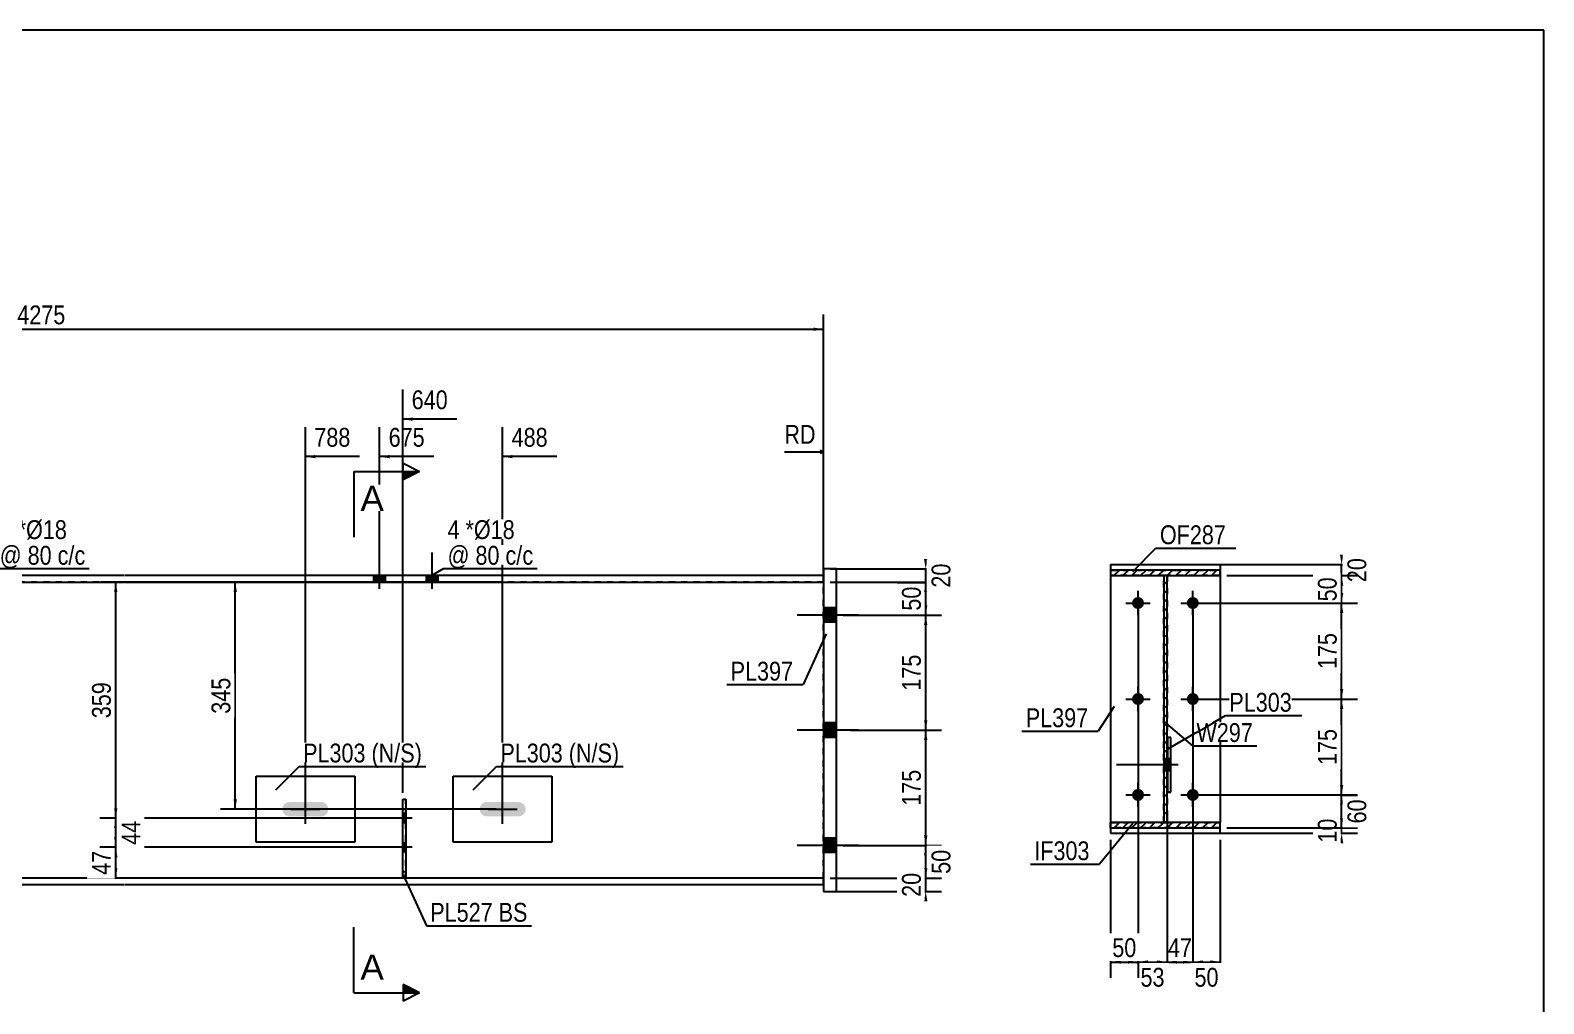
# Model space of a CAD drawing. Header units: millimetres. Extents: x -57 to 345, y -171 to 106.
# Drawn here: x 114.9 to 345, y -41.6 to 106.4 of the extents above; entities that cross this region are included whole.
import ezdxf

# ---------------------------------------------------------------- set-up
doc = ezdxf.new("R2010")
doc.units = ezdxf.units.MM
doc.linetypes.add('DXK_LINE_DOT1', pattern=[1.8814, 0.9407, -0.9407])
doc.linetypes.add('DXK_LINE_DOT2', pattern=[3.9198, 1.9599, -1.9599])
doc.styles.add('Arial', font='ARIAL.TTF', dxfattribs={"height": 0.2})
doc.styles.add('Arial Narrow', font='ARIALN.TTF', dxfattribs={"height": 0.2})

# ---------------------------------------------------------------- blocks, each defined once
blk = doc.blocks.new('Unknown-627311287-1210')
at = {"color": 5, "linetype": 'Continuous'}
for p, q in [((345.03, 106.37), (-54.97, 106.37)), ((345.03, -170.63), (345.03, 106.37))]:
    blk.add_line(p, q, dxfattribs=at)
blk = doc.blocks.new('Part-627311287-3753 - 1231')
at = {"color": 7, "linetype": 'DXK_LINE_DOT1'}
for p, q in [((171.51, -22.5), (171.51, -10.5)), ((171.51, -10.5), (172.01, -10.5)), ((172.01, -22.5), (172.01, -10.5)), ((172.01, -22.5), (171.51, -22.5))]:
    blk.add_line(p, q, dxfattribs=at)
blk = doc.blocks.new('Part-627311287-1672 - 1231')
at = {"color": 2, "linetype": 'Continuous'}
for p, q in [((179.21, -17.01), (179.21, -7.01)), ((179.21, -7.01), (194.21, -7.01)), ((194.21, -7.01), (194.21, -17.01)), ((194.21, -17.01), (179.21, -17.01))]:
    blk.add_line(p, q, dxfattribs=at)
blk = doc.blocks.new('Bolt-627311287-1235 - 1231')
at = {"linetype": 'Continuous'}
for points in [[(235.5, 18.6), (235.5, 16.4), (237.5, 16.4), (237.5, 18.6)], [(235.5, 18.6), (235.5, 16.4), (237.5, 16.4), (237.5, 18.6)], [(235.5, 1.1), (235.5, -1.1), (237.5, -1.1), (237.5, 1.1)], [(235.5, 1.1), (235.5, -1.1), (237.5, -1.1), (237.5, 1.1)], [(235.5, -16.4), (235.5, -18.6), (237.5, -18.6), (237.5, -16.4)], [(235.5, -16.4), (235.5, -18.6), (237.5, -18.6), (237.5, -16.4)]]:
    blk.add_hatch(color=3, dxfattribs=at).paths.add_polyline_path(points)
at = {"color": 3, "linetype": 'Continuous'}
for p, q in [((237.5, 18.6), (235.5, 18.6)), ((237.5, 18.6), (235.5, 18.6)), ((240.84, 17.5), (231.5, 17.5)), ((240.84, 17.5), (231.5, 17.5)), ((237.5, 16.4), (235.5, 16.4)), ((237.5, 16.4), (235.5, 16.4)), ((237.5, 1.1), (235.5, 1.1)), ((237.5, 1.1), (235.5, 1.1)), ((240.84, 0), (231.5, 0)), ((240.84, 0), (231.5, 0)), ((237.5, -1.1), (235.5, -1.1)), ((237.5, -1.1), (235.5, -1.1)), ((240.84, -17.5), (231.5, -17.5)), ((240.84, -17.5), (231.5, -17.5)), ((237.5, -16.4), (235.5, -16.4)), ((237.5, -16.4), (235.5, -16.4)), ((237.5, -18.6), (235.5, -18.6)), ((237.5, -18.6), (235.5, -18.6))]:
    blk.add_line(p, q, dxfattribs=at)
blk = doc.blocks.new('Part-627311287-1254 - 1231')
at = {"color": 7, "linetype": 'DXK_LINE_DOT1'}
for p, q in [((129.11, 22.5), (78.71, 22.5)), ((235.5, 22.5), (129.21, 22.5)), ((235.5, -22.5), (235.5, 22.5)), ((129.11, -22.5), (78.71, -22.5)), ((235.5, -22.5), (129.21, -22.5))]:
    blk.add_line(p, q, dxfattribs=at)
blk = doc.blocks.new('Bolt-627311287-4414 - 1231')
at = {"linetype": 'Continuous'}
for points in [[(168.91, 23.5), (167.11, 23.5), (167.11, 22.5), (168.91, 22.5)], [(168.91, 23.5), (167.11, 23.5), (167.11, 22.5), (168.91, 22.5)], [(176.91, 23.5), (175.11, 23.5), (175.11, 22.5), (176.91, 22.5)], [(176.91, 23.5), (175.11, 23.5), (175.11, 22.5), (176.91, 22.5)]]:
    blk.add_hatch(color=3, dxfattribs=at).paths.add_polyline_path(points)
at = {"color": 3, "linetype": 'Continuous'}
for p, q in [((168.01, 21.5), (168.01, 27)), ((168.01, 21.5), (168.01, 27)), ((176.01, 21.5), (176.01, 27)), ((176.01, 21.5), (176.01, 27)), ((167.11, 22.5), (167.11, 23.5)), ((167.11, 22.5), (167.11, 23.5)), ((168.91, 22.5), (168.91, 23.5)), ((168.91, 22.5), (168.91, 23.5)), ((175.11, 22.5), (175.11, 23.5)), ((175.11, 22.5), (175.11, 23.5)), ((176.91, 22.5), (176.91, 23.5)), ((176.91, 22.5), (176.91, 23.5))]:
    blk.add_line(p, q, dxfattribs=at)
blk = doc.blocks.new('Part-627311287-1298 - 1231')
at = {"color": 2, "linetype": 'Continuous'}
for p, q in [((237.5, 24.5), (235.5, 24.5)), ((235.5, 24.5), (235.5, -24.5)), ((237.5, -24.5), (237.5, 24.5)), ((235.5, -24.5), (237.5, -24.5))]:
    blk.add_line(p, q, dxfattribs=at)
blk = doc.blocks.new('Part-627311287-1320 - 1231')
at = {"color": 2, "linetype": 'Continuous'}
for p, q in [((129.11, -22.5), (78.71, -22.5)), ((171.51, -22.5), (129.21, -22.5)), ((235.5, -22.5), (172.01, -22.5)), ((235.5, -23.5), (235.5, -22.5)), ((129.11, -23.5), (78.71, -23.5)), ((235.5, -23.5), (129.21, -23.5))]:
    blk.add_line(p, q, dxfattribs=at)
blk = doc.blocks.new('Part-627311287-1342 - 1231')
at = {"color": 2, "linetype": 'Continuous'}
for p, q in [((7.31, 23.5), (7.31, 22.5)), ((28.11, 23.5), (7.31, 23.5)), ((78.61, 23.5), (28.21, 23.5)), ((129.11, 23.5), (78.71, 23.5)), ((235.5, 23.5), (129.21, 23.5)), ((235.5, 22.5), (235.5, 23.5)), ((7.31, 22.5), (28.11, 22.5)), ((28.21, 22.5), (78.61, 22.5)), ((78.71, 22.5), (129.11, 22.5)), ((129.21, 22.5), (235.5, 22.5))]:
    blk.add_line(p, q, dxfattribs=at)
blk = doc.blocks.new('Bolt-627311287-1343 - 1231')
at = {"linetype": 'Continuous'}
blk.add_hatch(color=3, dxfattribs=at).paths.add_polyline_path([(189.88, -12.79), (190.12, -12.43), (190.21, -12.01), (190.12, -11.59), (189.88, -11.23), (189.53, -10.99), (189.11, -10.91), (184.31, -10.91), (183.89, -10.99), (183.53, -11.23), (183.29, -11.59), (183.21, -12.01), (183.29, -12.43), (183.53, -12.79), (183.89, -13.02), (184.31, -13.11), (189.11, -13.11), (189.53, -13.02)])
at = {"color": 3, "linetype": 'Continuous'}
for p, q in [((186.71, -14.21), (186.71, -9.81)), ((184.51, -12.01), (188.91, -12.01))]:
    blk.add_line(p, q, dxfattribs=at)
blk = doc.blocks.new('Bolt-627311287-1344 - 1231')
at = {"linetype": 'Continuous'}
blk.add_hatch(color=3, dxfattribs=at).paths.add_polyline_path([(159.88, -12.79), (160.12, -12.43), (160.21, -12.01), (160.12, -11.59), (159.88, -11.23), (159.53, -10.99), (159.11, -10.91), (154.31, -10.91), (153.89, -10.99), (153.53, -11.23), (153.29, -11.59), (153.21, -12.01), (153.29, -12.43), (153.53, -12.79), (153.89, -13.02), (154.31, -13.11), (159.11, -13.11), (159.53, -13.02)])
at = {"color": 3, "linetype": 'Continuous'}
for p, q in [((156.71, -14.21), (156.71, -9.81)), ((154.51, -12.01), (158.91, -12.01))]:
    blk.add_line(p, q, dxfattribs=at)
blk = doc.blocks.new('Part-627311287-1673 - 1231')
at = {"color": 2, "linetype": 'Continuous'}
for p, q in [((149.21, -17.01), (149.21, -7.01)), ((149.21, -7.01), (164.21, -7.01)), ((164.21, -7.01), (164.21, -17.01)), ((164.21, -17.01), (149.21, -17.01))]:
    blk.add_line(p, q, dxfattribs=at)
blk = doc.blocks.new('Part-627311287-3752 - 1231')
at = {"color": 2, "linetype": 'Continuous'}
for p, q in [((171.51, -22.5), (171.51, -10.5)), ((171.51, -10.5), (172.01, -10.5)), ((172.01, -10.5), (172.01, -22.5)), ((172.01, -22.5), (171.51, -22.5))]:
    blk.add_line(p, q, dxfattribs=at)
at = {"color": 7, "linetype": 'DXK_LINE_DOT1'}
blk.add_line((171.51, -21.5), (172.01, -21.5), dxfattribs=at)
blk = doc.blocks.new('Bolt-627311287-3756 - 1231')
at = {"linetype": 'Continuous'}
for points in [[(172.01, -14.07), (172.01, -12.67), (171.51, -12.67), (171.51, -14.07)], [(172.01, -18.5), (172.01, -17.1), (171.51, -17.1), (171.51, -18.5)]]:
    blk.add_hatch(color=3, dxfattribs=at).paths.add_polyline_path(points)
at = {"color": 3, "linetype": 'Continuous'}
for p, q in [((172.96, -13.37), (169.66, -13.37)), ((172.01, -12.67), (171.51, -12.67)), ((172.01, -14.07), (171.51, -14.07)), ((172.96, -17.8), (169.66, -17.8)), ((172.01, -17.1), (171.51, -17.1)), ((172.01, -18.5), (171.51, -18.5))]:
    blk.add_line(p, q, dxfattribs=at)
blk = doc.blocks.new('Bolt-627311287-3757 - 1231')
at = {"color": 3, "linetype": 'DXK_LINE_DOT2'}
for p, q in [((172.01, -12.67), (171.51, -12.67)), ((172.81, -13.37), (171.51, -13.37)), ((172.01, -14.07), (171.51, -14.07)), ((172.01, -17.1), (171.51, -17.1)), ((172.81, -17.8), (171.51, -17.8)), ((172.01, -18.5), (171.51, -18.5))]:
    blk.add_line(p, q, dxfattribs=at)
blk = doc.blocks.new('Part-627311287-1586 - 1578')
at = {"linetype": 'Continuous'}
h = blk.add_hatch(dxfattribs=at)
h.set_pattern_fill('', scale=0.3, style=0, pattern_type=0)
h.set_pattern_definition([(45, (287.2494, 23.4927), (-0.67352, 0.67352), [])])
h.paths.add_polyline_path([(287.75, 23.49), (287.25, 23.49), (287.25, -14.01), (287.75, -14.01)])
at = {"color": 7, "linetype": 'DXK_LINE_DOT1'}
for p, q in [((287.25, 23.49), (287.75, 23.49)), ((287.25, -14.01), (287.25, 23.49)), ((287.75, 23.49), (287.75, -14.01)), ((287.75, -14.01), (287.25, -14.01))]:
    blk.add_line(p, q, dxfattribs=at)
at = {"color": 2, "linetype": 'Continuous'}
for p, q in [((287.75, 23.49), (287.25, 23.49)), ((287.25, 23.49), (287.25, -14.01)), ((287.75, -14.01), (287.75, 23.49)), ((287.25, -14.01), (287.75, -14.01))]:
    blk.add_line(p, q, dxfattribs=at)
blk = doc.blocks.new('Part-627311287-1592 - 1578')
at = {"color": 2, "linetype": 'Continuous'}
for p, q in [((279.17, 25.16), (279.17, 24.33)), ((279.17, 25.16), (295.83, 25.16)), ((279.17, 23.49), (279.17, -14.01)), ((295.83, 25.16), (295.83, 24.33)), ((295.83, 23.49), (295.83, -14.01)), ((279.17, -14.84), (279.17, -15.67)), ((279.17, -15.67), (295.83, -15.67)), ((295.83, -15.67), (295.83, -14.84))]:
    blk.add_line(p, q, dxfattribs=at)
at = {"color": 7, "linetype": 'DXK_LINE_DOT1'}
for p, q in [((279.17, 24.33), (279.17, 23.49)), ((295.83, 24.33), (295.83, 23.49)), ((279.17, -14.84), (279.17, -14.01)), ((295.83, -14.84), (295.83, -14.01))]:
    blk.add_line(p, q, dxfattribs=at)
blk = doc.blocks.new('Part-627311287-1597 - 1578')
at = {"linetype": 'Continuous'}
h = blk.add_hatch(dxfattribs=at)
h.set_pattern_fill('', scale=0.3, style=0, pattern_type=0)
h.set_pattern_definition([(45, (279.1661, 24.326), (-0.67352, 0.67352), [])])
h.paths.add_polyline_path([(295.83, 24.33), (279.17, 24.33), (279.17, 23.49), (295.83, 23.49)])
at = {"color": 7, "linetype": 'DXK_LINE_DOT1'}
for p, q in [((279.17, 24.33), (295.83, 24.33)), ((287.25, 23.49), (279.17, 23.49)), ((295.83, 23.49), (287.75, 23.49))]:
    blk.add_line(p, q, dxfattribs=at)
at = {"color": 2, "linetype": 'Continuous'}
for p, q in [((295.83, 24.33), (279.17, 24.33)), ((279.17, 24.33), (279.17, 23.49)), ((279.17, 23.49), (295.83, 23.49)), ((295.83, 23.49), (295.83, 24.33))]:
    blk.add_line(p, q, dxfattribs=at)
blk = doc.blocks.new('Part-627311287-1602 - 1578')
at = {"linetype": 'Continuous'}
h = blk.add_hatch(dxfattribs=at)
h.set_pattern_fill('', scale=0.3, style=0, pattern_type=0)
h.set_pattern_definition([(45, (279.1661, -14.0073), (-0.67352, 0.67352), [])])
h.paths.add_polyline_path([(295.83, -14.01), (279.17, -14.01), (279.17, -14.84), (295.83, -14.84)])
at = {"color": 7, "linetype": 'DXK_LINE_DOT1'}
for p, q in [((279.17, -14.01), (287.25, -14.01)), ((295.83, -14.84), (279.17, -14.84)), ((287.75, -14.01), (295.83, -14.01))]:
    blk.add_line(p, q, dxfattribs=at)
at = {"color": 2, "linetype": 'Continuous'}
for p, q in [((295.83, -14.01), (279.17, -14.01)), ((279.17, -14.01), (279.17, -14.84)), ((279.17, -14.84), (295.83, -14.84)), ((295.83, -14.84), (295.83, -14.01))]:
    blk.add_line(p, q, dxfattribs=at)
blk = doc.blocks.new('Bolt-627311287-1604 - 1578')
at = {"linetype": 'Continuous'}
for points in [[(282.42, 19.33, -1), (284.25, 19.33, -1)], [(290.75, 19.33, -1), (292.58, 19.33, -1)], [(282.42, 4.74, -1), (284.25, 4.74, -1)], [(290.75, 4.74, -1), (292.58, 4.74, -1)], [(282.42, -9.84, -1), (284.25, -9.84, -1)], [(290.75, -9.84, -1), (292.58, -9.84, -1)]]:
    blk.add_hatch(color=3, dxfattribs=at).paths.add_polyline_path(points)
at = {"color": 3, "linetype": 'Continuous'}
for p, q in [((283.33, 17.49), (283.33, 21.16)), ((291.67, 17.49), (291.67, 21.16)), ((281.5, 19.33), (285.17, 19.33)), ((289.83, 19.33), (293.5, 19.33)), ((281.5, 4.74), (285.17, 4.74)), ((283.33, 2.91), (283.33, 6.58)), ((289.83, 4.74), (293.5, 4.74)), ((291.67, 2.91), (291.67, 6.58)), ((283.33, -11.67), (283.33, -8.01)), ((291.67, -11.67), (291.67, -8.01)), ((281.5, -9.84), (285.17, -9.84)), ((289.83, -9.84), (293.5, -9.84))]:
    blk.add_line(p, q, dxfattribs=at)
blk = doc.blocks.new('Bolt-627311287-1605 - 1578')
at = {"linetype": 'Continuous'}
for points in [[(287.75, -6.18), (287.75, -4.35), (287.25, -4.35), (287.25, -6.18)], [(288.33, -6.18), (288.33, -4.35), (287.83, -4.35), (287.83, -6.18)]]:
    blk.add_hatch(color=3, dxfattribs=at).paths.add_polyline_path(points)
at = {"color": 3, "linetype": 'Continuous'}
for p, q in [((287.75, -4.35), (287.25, -4.35)), ((288.33, -4.35), (287.83, -4.35)), ((289.46, -5.26), (280.04, -5.26)), ((287.75, -6.18), (287.25, -6.18)), ((288.33, -6.18), (287.83, -6.18))]:
    blk.add_line(p, q, dxfattribs=at)
blk = doc.blocks.new('Part-627311287-1868 - 1578')
at = {"color": 2, "linetype": 'Continuous'}
for p, q in [((288.33, -1.1), (287.83, -1.1)), ((287.83, -1.1), (287.83, -9.43)), ((288.33, -9.43), (288.33, -1.1)), ((287.83, -9.43), (288.33, -9.43))]:
    blk.add_line(p, q, dxfattribs=at)
at = {"color": 7, "linetype": 'DXK_LINE_DOT1'}
for p, q in [((288.33, -1.1), (287.83, -1.1)), ((288.33, -9.43), (287.83, -9.43))]:
    blk.add_line(p, q, dxfattribs=at)
blk = doc.blocks.new('StraightDimension-627311287-4151 - 1231')
at = {"linetype": 'Continuous'}
for points in [[(145.8, 21), (146.05, 22.5), (146.3, 21)], [(146.3, -10.51), (146.05, -12.01), (145.8, -10.51)]]:
    blk.add_hatch(color=7, dxfattribs=at).paths.add_polyline_path(points)
at = {"color": 7, "linetype": 'Continuous'}
for p, q in [((149, 22.5), (143.8, 22.5)), ((146.05, -12.01), (146.05, 22.5)), ((185.71, -12.01), (143.8, -12.01))]:
    blk.add_line(p, q, dxfattribs=at)
at = {"color": 0}
blk.add_wipeout([(145.9, 8.59), (141.7, 8.59), (141.7, 1.9), (145.9, 1.9)], dxfattribs=at)
at = {"color": 3, "style": 'Arial Narrow'}
blk.add_text('345', height=2.863, rotation=90.0002, dxfattribs=at).set_placement((145.3, 2.5))
blk = doc.blocks.new('StraightDimension-627311287-2900 - 1231')
at = {"linetype": 'Continuous'}
for points in [[(250.8, 21), (251.05, 22.5), (251.3, 21)], [(251.3, 19), (251.05, 17.5), (250.8, 19)]]:
    blk.add_hatch(color=7, dxfattribs=at).paths.add_polyline_path(points)
at = {"color": 7, "linetype": 'Continuous'}
for p, q in [((236.5, 22.5), (253.45, 22.5)), ((251.05, 17.5), (251.05, 22.5)), ((238.5, 17.5), (253.45, 17.5))]:
    blk.add_line(p, q, dxfattribs=at)
at = {"color": 0}
blk.add_wipeout([(250.9, 22.43), (246.7, 22.43), (246.7, 17.57), (250.9, 17.57)], dxfattribs=at)
at = {"color": 3, "style": 'Arial Narrow'}
blk.add_text('50', height=2.863, rotation=90.0002, dxfattribs=at).set_placement((250.3, 18.17))
blk = doc.blocks.new('StraightDimension-627311287-4035 - 1231')
at = {"linetype": 'Continuous'}
for points in [[(127.63, -19.3), (127.88, -17.8), (128.13, -19.3)], [(128.13, -21), (127.88, -22.5), (127.63, -21)]]:
    blk.add_hatch(color=7, dxfattribs=at).paths.add_polyline_path(points)
at = {"color": 7, "linetype": 'Continuous'}
for p, q in [((172.08, -17.8), (125.63, -17.8)), ((127.88, -22.5), (127.88, -17.8)), ((185.71, -22.5), (125.63, -22.5))]:
    blk.add_line(p, q, dxfattribs=at)
at = {"color": 0}
blk.add_wipeout([(127.73, -17.72), (123.53, -17.72), (123.53, -22.58), (127.73, -22.58)], dxfattribs=at)
at = {"color": 3, "style": 'Arial Narrow'}
blk.add_text('47', height=2.863, rotation=90.0002, dxfattribs=at).set_placement((127.13, -21.98))
blk = doc.blocks.new('StraightDimension-627311287-4292 - 1231')
at = {"linetype": 'Continuous'}
blk.add_hatch(color=7, dxfattribs=at).paths.add_polyline_path([(169.51, 41.33), (168.01, 41.58), (169.51, 41.83)])
at = {"color": 7, "linetype": 'Continuous'}
for p, q in [((168.01, 26.8), (168.01, 46.08)), ((176.24, 41.58), (168.01, 41.58))]:
    blk.add_line(p, q, dxfattribs=at)
at = {"color": 0}
blk.add_wipeout([(175.47, 42.48), (175.47, 46.68), (168.78, 46.68), (168.78, 42.48)], dxfattribs=at)
at = {"color": 3, "style": 'Arial Narrow'}
blk.add_text('675', height=2.863, dxfattribs=at).set_placement((169.38, 43.08))
blk = doc.blocks.new('StraightDimension-627311287-4293 - 1231')
at = {"linetype": 'Continuous'}
blk.add_hatch(color=7, dxfattribs=at).paths.add_polyline_path([(158.21, 41.33), (156.71, 41.58), (158.21, 41.83)])
at = {"color": 7, "linetype": 'Continuous'}
for p, q in [((156.71, -11.01), (156.71, 46.08)), ((164.94, 41.58), (156.71, 41.58))]:
    blk.add_line(p, q, dxfattribs=at)
at = {"color": 0}
blk.add_wipeout([(164.17, 42.48), (164.17, 46.68), (157.48, 46.68), (157.48, 42.48)], dxfattribs=at)
at = {"color": 3, "style": 'Arial Narrow'}
blk.add_text('788', height=2.863, dxfattribs=at).set_placement((158.08, 43.08))
blk = doc.blocks.new('StraightDimension-627311287-4291 - 1231')
at = {"linetype": 'Continuous'}
blk.add_hatch(color=7, dxfattribs=at).paths.add_polyline_path([(173.01, 47.03), (171.51, 47.28), (173.01, 47.53)])
at = {"color": 7, "linetype": 'Continuous'}
for p, q in [((171.51, -9.5), (171.51, 51.78)), ((179.74, 47.28), (171.51, 47.28))]:
    blk.add_line(p, q, dxfattribs=at)
at = {"color": 0}
blk.add_wipeout([(178.97, 48.18), (178.97, 52.38), (172.28, 52.38), (172.28, 48.18)], dxfattribs=at)
at = {"color": 3, "style": 'Arial Narrow'}
blk.add_text('640', height=2.863, dxfattribs=at).set_placement((172.88, 48.78))
blk = doc.blocks.new('StraightDimension-627311287-2901 - 1231')
at = {"linetype": 'Continuous'}
for points in [[(250.8, 16), (251.05, 17.5), (251.3, 16)], [(251.3, 1.5), (251.05, 0), (250.8, 1.5)]]:
    blk.add_hatch(color=7, dxfattribs=at).paths.add_polyline_path(points)
at = {"color": 7, "linetype": 'Continuous'}
for p, q in [((238.5, 17.5), (253.45, 17.5)), ((251.05, 0), (251.05, 17.5)), ((239.63, 0), (253.45, 0))]:
    blk.add_line(p, q, dxfattribs=at)
at = {"color": 0}
blk.add_wipeout([(250.9, 12.09), (246.7, 12.09), (246.7, 5.41), (250.9, 5.41)], dxfattribs=at)
at = {"color": 3, "style": 'Arial Narrow'}
blk.add_text('175', height=2.863, rotation=90.0002, dxfattribs=at).set_placement((250.3, 6.01))
blk = doc.blocks.new('StraightDimension-627311287-2902 - 1231')
at = {"linetype": 'Continuous'}
for points in [[(250.8, -1.5), (251.05, 0), (251.3, -1.5)], [(251.3, -16), (251.05, -17.5), (250.8, -16)]]:
    blk.add_hatch(color=7, dxfattribs=at).paths.add_polyline_path(points)
at = {"color": 7, "linetype": 'Continuous'}
for p, q in [((239.63, 0), (253.45, 0)), ((251.05, -17.5), (251.05, 0)), ((238.5, -17.5), (253.45, -17.5))]:
    blk.add_line(p, q, dxfattribs=at)
at = {"color": 0}
blk.add_wipeout([(250.9, -5.41), (246.7, -5.41), (246.7, -12.09), (250.9, -12.09)], dxfattribs=at)
at = {"color": 3, "style": 'Arial Narrow'}
blk.add_text('175', height=2.863, rotation=90.0002, dxfattribs=at).set_placement((250.3, -11.49))
blk = doc.blocks.new('StraightDimension-627311287-2899 - 1231')
at = {"linetype": 'Continuous'}
for points in [[(251.3, 26), (251.05, 24.5), (250.8, 26)], [(250.8, 21), (251.05, 22.5), (251.3, 21)]]:
    blk.add_hatch(color=7, dxfattribs=at).paths.add_polyline_path(points)
at = {"color": 7, "linetype": 'Continuous'}
for p, q in [((236.5, 24.5), (253.3, 24.5)), ((251.05, 22.5), (251.05, 24.5)), ((236.5, 22.5), (253.3, 22.5))]:
    blk.add_line(p, q, dxfattribs=at)
at = {"color": 0}
blk.add_wipeout([(255.4, 25.93), (251.2, 25.93), (251.2, 21.07), (255.4, 21.07)], dxfattribs=at)
at = {"color": 3, "style": 'Arial Narrow'}
blk.add_text('20', height=2.863, rotation=90.0002, dxfattribs=at).set_placement((254.8, 21.67))
blk = doc.blocks.new('StraightDimension-627311287-2903 - 1231')
at = {"linetype": 'Continuous'}
for points in [[(250.8, -19), (251.05, -17.5), (251.3, -19)], [(251.3, -21), (251.05, -22.5), (250.8, -21)]]:
    blk.add_hatch(color=7, dxfattribs=at).paths.add_polyline_path(points)
at = {"color": 7, "linetype": 'Continuous'}
for p, q in [((238.5, -17.5), (253.3, -17.5)), ((251.05, -22.5), (251.05, -17.5)), ((236.5, -22.5), (253.3, -22.5))]:
    blk.add_line(p, q, dxfattribs=at)
at = {"color": 0}
blk.add_wipeout([(255.4, -17.57), (251.2, -17.57), (251.2, -22.43), (255.4, -22.43)], dxfattribs=at)
at = {"color": 3, "style": 'Arial Narrow'}
blk.add_text('50', height=2.863, rotation=90.0002, dxfattribs=at).set_placement((254.8, -21.83))
blk = doc.blocks.new('StraightDimension-627311287-2904 - 1231')
at = {"linetype": 'Continuous'}
for points in [[(251.3, -21), (251.05, -22.5), (250.8, -21)], [(250.8, -26), (251.05, -24.5), (251.3, -26)]]:
    blk.add_hatch(color=7, dxfattribs=at).paths.add_polyline_path(points)
at = {"color": 7, "linetype": 'Continuous'}
for p, q in [((236.5, -22.5), (253.45, -22.5)), ((251.05, -24.5), (251.05, -22.5)), ((236.5, -24.5), (253.45, -24.5))]:
    blk.add_line(p, q, dxfattribs=at)
at = {"color": 0}
blk.add_wipeout([(250.9, -21.07), (246.7, -21.07), (246.7, -25.93), (250.9, -25.93)], dxfattribs=at)
at = {"color": 3, "style": 'Arial Narrow'}
blk.add_text('20', height=2.863, rotation=90.0002, dxfattribs=at).set_placement((250.3, -25.33))
blk = doc.blocks.new('StraightDimension-627311287-3020 - 1231')
at = {"linetype": 'Continuous'}
blk.add_hatch(color=7, dxfattribs=at).paths.add_polyline_path([(234, 61.19), (235.5, 60.94), (234, 60.69)])
at = {"color": 7, "linetype": 'Continuous'}
for p, q in [((235.5, 25.5), (235.5, 63.19)), ((-2.36, 60.94), (235.5, 60.94))]:
    blk.add_line(p, q, dxfattribs=at)
at = {"color": 0}
blk.add_wipeout([(120.83, 61.09), (120.83, 65.29), (112.31, 65.29), (112.31, 61.09)], dxfattribs=at)
at = {"color": 3, "style": 'Arial Narrow'}
blk.add_text('4275', height=2.863, dxfattribs=at).set_placement((112.91, 61.69))
blk = doc.blocks.new('StraightDimension-627311287-4033 - 1231')
at = {"linetype": 'Continuous'}
for points in [[(127.63, 21), (127.88, 22.5), (128.13, 21)], [(128.13, -11.87), (127.88, -13.37), (127.63, -11.87)]]:
    blk.add_hatch(color=7, dxfattribs=at).paths.add_polyline_path(points)
at = {"color": 7, "linetype": 'Continuous'}
for p, q in [((185.71, 22.5), (125.63, 22.5)), ((127.88, -13.37), (127.88, 22.5)), ((172.08, -13.37), (125.63, -13.37))]:
    blk.add_line(p, q, dxfattribs=at)
at = {"color": 0}
blk.add_wipeout([(127.73, 7.9), (123.53, 7.9), (123.53, 1.22), (127.73, 1.22)], dxfattribs=at)
at = {"color": 3, "style": 'Arial Narrow'}
blk.add_text('359', height=2.863, rotation=90.0002, dxfattribs=at).set_placement((127.13, 1.82))
blk = doc.blocks.new('StraightDimension-627311287-4034 - 1231')
at = {"linetype": 'Continuous'}
for points in [[(127.63, -14.87), (127.88, -13.37), (128.13, -14.87)], [(128.13, -16.3), (127.88, -17.8), (127.63, -16.3)]]:
    blk.add_hatch(color=7, dxfattribs=at).paths.add_polyline_path(points)
at = {"color": 7, "linetype": 'Continuous'}
for p, q in [((172.08, -13.37), (125.48, -13.37)), ((127.88, -17.8), (127.88, -13.37)), ((172.08, -17.8), (125.48, -17.8))]:
    blk.add_line(p, q, dxfattribs=at)
at = {"color": 0}
blk.add_wipeout([(132.23, -13.16), (128.03, -13.16), (128.03, -18.02), (132.23, -18.02)], dxfattribs=at)
at = {"color": 3, "style": 'Arial Narrow'}
blk.add_text('44', height=2.863, rotation=90.0002, dxfattribs=at).set_placement((131.63, -17.42))
blk = doc.blocks.new('StraightDimension-627311287-4290 - 1231')
at = {"linetype": 'Continuous'}
blk.add_hatch(color=7, dxfattribs=at).paths.add_polyline_path([(188.21, 41.33), (186.71, 41.58), (188.21, 41.83)])
at = {"color": 7, "linetype": 'Continuous'}
for p, q in [((186.71, -11.01), (186.71, 46.08)), ((194.94, 41.58), (186.71, 41.58))]:
    blk.add_line(p, q, dxfattribs=at)
at = {"color": 0, "linetype": 'Continuous'}
blk.add_wipeout([(234.91, 42.93), (234.91, 47.13), (228.96, 47.13), (228.96, 42.93)], dxfattribs=at)
at = {"color": 7, "linetype": 'Continuous'}
for p, q in [((235.5, 23.5), (235.5, 46.83)), ((229.56, 42.33), (235.5, 42.33)), ((235, 42.58), (235.5, 42.33)), ((235, 42.08), (235.5, 42.33))]:
    blk.add_line(p, q, dxfattribs=at)
at = {"color": 3, "linetype": 'Continuous', "style": 'Arial Narrow'}
blk.add_text('RD', height=2.863, dxfattribs=at).set_placement((229.56, 43.53))
at = {"color": 0}
blk.add_wipeout([(194.17, 42.48), (194.17, 46.68), (187.48, 46.68), (187.48, 42.48)], dxfattribs=at)
at = {"color": 3, "style": 'Arial Narrow'}
blk.add_text('488', height=2.863, dxfattribs=at).set_placement((188.08, 43.08))
blk = doc.blocks.new('StraightDimension-627311287-1610 - 1578')
at = {"linetype": 'Continuous'}
for points in [[(289.25, -35.48), (287.75, -35.23), (289.25, -34.98)], [(290.17, -34.98), (291.67, -35.23), (290.17, -35.48)]]:
    blk.add_hatch(color=7, dxfattribs=at).paths.add_polyline_path(points)
at = {"color": 7, "linetype": 'Continuous'}
for p, q in [((291.67, 18.33), (291.67, -37.63)), ((287.75, -12.22), (287.75, -37.63)), ((287.75, -35.23), (291.67, -35.23))]:
    blk.add_line(p, q, dxfattribs=at)
at = {"color": 0}
blk.add_wipeout([(292.14, -35.08), (292.14, -30.88), (287.28, -30.88), (287.28, -35.08)], dxfattribs=at)
at = {"color": 3, "style": 'Arial Narrow'}
blk.add_text('47', height=2.863, dxfattribs=at).set_placement((287.88, -34.48))
blk = doc.blocks.new('StraightDimension-627311287-1618 - 1578')
at = {"linetype": 'Continuous'}
for points in [[(284.83, -35.48), (283.33, -35.23), (284.83, -34.98)], [(286.25, -34.98), (287.75, -35.23), (286.25, -35.48)]]:
    blk.add_hatch(color=7, dxfattribs=at).paths.add_polyline_path(points)
at = {"color": 7, "linetype": 'Continuous'}
for p, q in [((283.33, 18.33), (283.33, -37.48)), ((287.75, -12.22), (287.75, -37.48)), ((283.33, -35.23), (287.75, -35.23))]:
    blk.add_line(p, q, dxfattribs=at)
at = {"color": 0}
blk.add_wipeout([(287.97, -39.58), (287.97, -35.38), (283.11, -35.38), (283.11, -39.58)], dxfattribs=at)
at = {"color": 3, "style": 'Arial Narrow'}
blk.add_text('53', height=2.863, dxfattribs=at).set_placement((283.71, -38.98))
blk = doc.blocks.new('StraightDimension-627311287-1626 - 1578')
at = {"linetype": 'Continuous'}
for points in [[(293.17, -35.48), (291.67, -35.23), (293.17, -34.98)], [(294.33, -34.98), (295.83, -35.23), (294.33, -35.48)]]:
    blk.add_hatch(color=7, dxfattribs=at).paths.add_polyline_path(points)
at = {"color": 7, "linetype": 'Continuous'}
for p, q in [((291.67, 18.33), (291.67, -37.48)), ((295.83, -16.67), (295.83, -37.48)), ((291.67, -35.23), (295.83, -35.23))]:
    blk.add_line(p, q, dxfattribs=at)
at = {"color": 0}
blk.add_wipeout([(296.18, -39.58), (296.18, -35.38), (291.32, -35.38), (291.32, -39.58)], dxfattribs=at)
at = {"color": 3, "style": 'Arial Narrow'}
blk.add_text('50', height=2.863, dxfattribs=at).set_placement((291.92, -38.98))
blk = doc.blocks.new('StraightDimension-627311287-1632 - 1578')
at = {"linetype": 'Continuous'}
for points in [[(280.67, -35.48), (279.17, -35.23), (280.67, -34.98)], [(281.83, -34.98), (283.33, -35.23), (281.83, -35.48)]]:
    blk.add_hatch(color=7, dxfattribs=at).paths.add_polyline_path(points)
at = {"color": 7, "linetype": 'Continuous'}
for p, q in [((283.33, 18.33), (283.33, -37.63)), ((279.17, -16.67), (279.17, -37.63)), ((279.17, -35.23), (283.33, -35.23))]:
    blk.add_line(p, q, dxfattribs=at)
at = {"color": 0}
blk.add_wipeout([(283.68, -35.08), (283.68, -30.88), (278.82, -30.88), (278.82, -35.08)], dxfattribs=at)
at = {"color": 3, "style": 'Arial Narrow'}
blk.add_text('50', height=2.863, dxfattribs=at).set_placement((279.42, -34.48))
blk = doc.blocks.new('StraightDimension-627311287-1649 - 1578')
at = {"linetype": 'Continuous'}
for points in [[(314.54, 26.66), (314.29, 25.16), (314.04, 26.66)], [(314.04, 21.99), (314.29, 23.49), (314.54, 21.99)]]:
    blk.add_hatch(color=7, dxfattribs=at).paths.add_polyline_path(points)
at = {"color": 7, "linetype": 'Continuous'}
for p, q in [((280.17, 25.16), (316.54, 25.16)), ((296.83, 23.49), (316.54, 23.49)), ((314.29, 23.49), (314.29, 25.16))]:
    blk.add_line(p, q, dxfattribs=at)
at = {"color": 0}
blk.add_wipeout([(318.64, 26.75), (314.44, 26.75), (314.44, 21.9), (318.64, 21.9)], dxfattribs=at)
at = {"color": 3, "style": 'Arial Narrow'}
blk.add_text('20', height=2.863, rotation=90.0002, dxfattribs=at).set_placement((318.04, 22.5))
blk = doc.blocks.new('StraightDimension-627311287-1663 - 1578')
at = {"linetype": 'Continuous'}
for points in [[(314.54, -13.34), (314.29, -14.84), (314.04, -13.34)], [(314.04, -17.17), (314.29, -15.67), (314.54, -17.17)]]:
    blk.add_hatch(color=7, dxfattribs=at).paths.add_polyline_path(points)
at = {"color": 7, "linetype": 'Continuous'}
for p, q in [((280.17, -15.67), (316.69, -15.67)), ((296.83, -14.84), (316.69, -14.84)), ((314.29, -15.67), (314.29, -14.84))]:
    blk.add_line(p, q, dxfattribs=at)
at = {"color": 0}
blk.add_wipeout([(314.14, -12.83), (309.94, -12.83), (309.94, -17.69), (314.14, -17.69)], dxfattribs=at)
at = {"color": 3, "style": 'Arial Narrow'}
blk.add_text('10', height=2.863, rotation=90.0002, dxfattribs=at).set_placement((313.54, -17.09))
blk = doc.blocks.new('StraightDimension-627311287-1947 - 1578')
at = {"linetype": 'Continuous'}
for points in [[(314.04, 21.99), (314.29, 23.49), (314.54, 21.99)], [(314.54, 20.83), (314.29, 19.33), (314.04, 20.83)]]:
    blk.add_hatch(color=7, dxfattribs=at).paths.add_polyline_path(points)
at = {"color": 7, "linetype": 'Continuous'}
for p, q in [((296.83, 23.49), (316.69, 23.49)), ((314.29, 19.33), (314.29, 23.49)), ((292.67, 19.33), (316.69, 19.33))]:
    blk.add_line(p, q, dxfattribs=at)
at = {"color": 0}
blk.add_wipeout([(314.14, 23.84), (309.94, 23.84), (309.94, 18.98), (314.14, 18.98)], dxfattribs=at)
at = {"color": 3, "style": 'Arial Narrow'}
blk.add_text('50', height=2.863, rotation=90.0002, dxfattribs=at).set_placement((313.54, 19.58))
blk = doc.blocks.new('StraightDimension-627311287-1948 - 1578')
at = {"linetype": 'Continuous'}
for points in [[(314.04, -11.34), (314.29, -9.84), (314.54, -11.34)], [(314.54, -13.34), (314.29, -14.84), (314.04, -13.34)]]:
    blk.add_hatch(color=7, dxfattribs=at).paths.add_polyline_path(points)
at = {"color": 7, "linetype": 'Continuous'}
for p, q in [((292.67, -9.84), (316.54, -9.84)), ((314.29, -14.84), (314.29, -9.84)), ((296.83, -14.84), (316.54, -14.84))]:
    blk.add_line(p, q, dxfattribs=at)
at = {"color": 0}
blk.add_wipeout([(318.64, -9.91), (314.44, -9.91), (314.44, -14.77), (318.64, -14.77)], dxfattribs=at)
at = {"color": 3, "style": 'Arial Narrow'}
blk.add_text('60', height=2.863, rotation=90.0002, dxfattribs=at).set_placement((318.04, -14.17))
blk = doc.blocks.new('StraightDimension-627311287-3938 - 1578')
at = {"linetype": 'Continuous'}
for points in [[(314.04, 3.24), (314.29, 4.74), (314.54, 3.24)], [(314.54, -8.34), (314.29, -9.84), (314.04, -8.34)]]:
    blk.add_hatch(color=7, dxfattribs=at).paths.add_polyline_path(points)
at = {"color": 7, "linetype": 'Continuous'}
for p, q in [((292.67, 4.74), (316.69, 4.74)), ((314.29, -9.84), (314.29, 4.74)), ((292.67, -9.84), (316.69, -9.84))]:
    blk.add_line(p, q, dxfattribs=at)
at = {"color": 0}
blk.add_wipeout([(314.14, 0.79), (309.94, 0.79), (309.94, -5.89), (314.14, -5.89)], dxfattribs=at)
at = {"color": 3, "style": 'Arial Narrow'}
blk.add_text('175', height=2.863, rotation=90.0002, dxfattribs=at).set_placement((313.54, -5.29))
blk = doc.blocks.new('StraightDimension-627311287-3940 - 1578')
at = {"linetype": 'Continuous'}
for points in [[(314.04, 17.83), (314.29, 19.33), (314.54, 17.83)], [(314.54, 6.24), (314.29, 4.74), (314.04, 6.24)]]:
    blk.add_hatch(color=7, dxfattribs=at).paths.add_polyline_path(points)
at = {"color": 7, "linetype": 'Continuous'}
for p, q in [((292.67, 19.33), (316.69, 19.33)), ((314.29, 4.74), (314.29, 19.33)), ((292.67, 4.74), (316.69, 4.74))]:
    blk.add_line(p, q, dxfattribs=at)
at = {"color": 0}
blk.add_wipeout([(314.14, 15.38), (309.94, 15.38), (309.94, 8.69), (314.14, 8.69)], dxfattribs=at)
at = {"color": 3, "style": 'Arial Narrow'}
blk.add_text('175', height=2.863, rotation=90.0002, dxfattribs=at).set_placement((313.54, 9.29))
blk = doc.blocks.new('Mark-627311287-4421 - 1231')
at = {"color": 0}
blk.add_wipeout([(112.07, 29.05), (112.07, 32.05), (110.24, 32.05), (110.24, 29.05)], dxfattribs=at)
blk.add_wipeout([(112.07, 29.05), (112.07, 32.05), (110.24, 32.05), (110.24, 29.05)], dxfattribs=at)
blk.add_wipeout([(114.24, 29.05), (114.24, 32.05), (112.97, 32.05), (112.97, 29.05)], dxfattribs=at)
blk.add_wipeout([(114.24, 29.05), (114.24, 32.05), (112.97, 32.05), (112.97, 29.05)], dxfattribs=at)
blk.add_wipeout([(120.46, 29.05), (120.46, 32.05), (114.24, 32.05), (114.24, 29.05)], dxfattribs=at)
blk.add_wipeout([(120.46, 29.05), (120.46, 32.05), (114.24, 32.05), (114.24, 29.05)], dxfattribs=at)
at = {"color": 3, "style": 'Arial Narrow'}
blk.add_text('*', height=2.86, dxfattribs=at).set_placement((112.97, 29.05))
at = {"color": 0}
blk.add_wipeout([(123.26, 25.15), (123.26, 28.15), (110.24, 28.15), (110.24, 25.15)], dxfattribs=at)
blk.add_wipeout([(123.26, 25.15), (123.26, 28.15), (110.24, 28.15), (110.24, 25.15)], dxfattribs=at)
at = {"color": 7, "linetype": 'Continuous'}
for p, q in [((107.91, 23.55), (109.64, 24.55)), ((109.64, 24.55), (123.86, 24.55))]:
    blk.add_line(p, q, dxfattribs=at)
at = {"color": 3, "style": 'Arial Narrow'}
for s, height, p in [('4', 2.86, (110.24, 29.05)), ('Ø18', 2.863, (114.24, 29.05)), ('@ 80 c/', 2.863, (110.24, 25.15)), ('c', 2.86, (121.61, 25.15))]:
    blk.add_text(s, height=height, dxfattribs=at).set_placement(p)
blk = doc.blocks.new('SectionMark-627311287-1573 - 1231')
at = {"linetype": 'Continuous'}
for points in [[(171.59, 38.07), (171.59, 39.32), (174.09, 39.32)], [(171.59, -39.91), (171.59, -38.66), (174.09, -39.91)]]:
    blk.add_hatch(color=30, dxfattribs=at).paths.add_polyline_path(points)
at = {"color": 30, "linetype": 'Continuous'}
for p, q in [((164.09, 39.32), (174.09, 39.32)), ((171.59, 38.07), (171.59, 40.57)), ((171.59, 40.57), (174.09, 39.32)), ((174.09, 39.32), (171.59, 38.07)), ((174.09, -39.91), (171.59, -38.66)), ((171.59, -38.66), (171.59, -41.16)), ((164.09, -39.91), (174.09, -39.91)), ((174.09, -39.91), (171.59, -41.16))]:
    blk.add_line(p, q, dxfattribs=at)
at = {"color": 0, "linetype": 'Continuous'}
for points in [[(168.64, 33.32), (168.64, 37.32), (165.09, 37.32), (165.09, 33.32)], [(168.64, -37.91), (168.64, -33.91), (165.09, -33.91), (165.09, -37.91)]]:
    blk.add_wipeout(points, dxfattribs=at)
at = {"color": 30, "linetype": 'Continuous'}
for p, q in [((164.09, 39.32), (164.09, 29.32)), ((164.09, -39.91), (164.09, -29.91))]:
    blk.add_line(p, q, dxfattribs=at)
at = {"color": 96, "linetype": 'Continuous', "style": 'Arial'}
for p in [(165.09, 33.32), (165.09, -37.91)]:
    blk.add_text('A', height=3.82, dxfattribs=at).set_placement(p)
blk = doc.blocks.new('Mark-627311287-1294 - 1231')
at = {"color": 7, "linetype": 'Continuous'}
blk.add_line((235.93, 14.67), (232.39, 6.94), dxfattribs=at)
at = {"color": 0}
blk.add_wipeout([(230.89, 7.54), (230.89, 10.54), (221.39, 10.54), (221.39, 7.54)], dxfattribs=at)
blk.add_wipeout([(230.89, 7.54), (230.89, 10.54), (221.39, 10.54), (221.39, 7.54)], dxfattribs=at)
at = {"color": 7, "linetype": 'Continuous'}
blk.add_line((220.79, 6.94), (232.39, 6.94), dxfattribs=at)
at = {"color": 3, "style": 'Arial Narrow'}
blk.add_text('PL397', height=2.863, dxfattribs=at).set_placement((221.39, 7.54))
blk = doc.blocks.new('Mark-627311287-4420 - 1231')
at = {"color": 0}
blk.add_wipeout([(180.17, 29.05), (180.17, 32.05), (178.34, 32.05), (178.34, 29.05)], dxfattribs=at)
blk.add_wipeout([(180.17, 29.05), (180.17, 32.05), (178.34, 32.05), (178.34, 29.05)], dxfattribs=at)
blk.add_wipeout([(182.34, 29.05), (182.34, 32.05), (181.07, 32.05), (181.07, 29.05)], dxfattribs=at)
blk.add_wipeout([(182.34, 29.05), (182.34, 32.05), (181.07, 32.05), (181.07, 29.05)], dxfattribs=at)
blk.add_wipeout([(188.56, 29.05), (188.56, 32.05), (182.34, 32.05), (182.34, 29.05)], dxfattribs=at)
blk.add_wipeout([(188.56, 29.05), (188.56, 32.05), (182.34, 32.05), (182.34, 29.05)], dxfattribs=at)
at = {"color": 3, "style": 'Arial Narrow'}
blk.add_text('*', height=2.86, dxfattribs=at).set_placement((181.07, 29.05))
at = {"color": 0}
blk.add_wipeout([(191.36, 25.15), (191.36, 28.15), (178.34, 28.15), (178.34, 25.15)], dxfattribs=at)
blk.add_wipeout([(191.36, 25.15), (191.36, 28.15), (178.34, 28.15), (178.34, 25.15)], dxfattribs=at)
at = {"color": 7, "linetype": 'Continuous'}
for p, q in [((176.01, 23.55), (177.74, 24.55)), ((177.74, 24.55), (191.96, 24.55))]:
    blk.add_line(p, q, dxfattribs=at)
at = {"color": 3, "style": 'Arial Narrow'}
for s, height, p in [('4', 2.86, (178.34, 29.05)), ('Ø18', 2.863, (182.34, 29.05)), ('@ 80 c/', 2.863, (178.34, 25.15)), ('c', 2.86, (189.72, 25.15))]:
    blk.add_text(s, height=height, dxfattribs=at).set_placement(p)
blk = doc.blocks.new('Mark-627311287-1679 - 1231')
at = {"color": 0}
blk.add_wipeout([(195.87, -4.9), (195.87, -1.9), (186.37, -1.9), (186.37, -4.9)], dxfattribs=at)
blk.add_wipeout([(195.87, -4.9), (195.87, -1.9), (186.37, -1.9), (186.37, -4.9)], dxfattribs=at)
at = {"color": 7, "linetype": 'Continuous'}
blk.add_line((182.24, -9.04), (185.77, -5.5), dxfattribs=at)
at = {"color": 0}
blk.add_wipeout([(204.44, -4.9), (204.44, -1.9), (196.77, -1.9), (196.77, -4.9)], dxfattribs=at)
blk.add_wipeout([(204.44, -4.9), (204.44, -1.9), (196.77, -1.9), (196.77, -4.9)], dxfattribs=at)
at = {"color": 7, "linetype": 'Continuous'}
blk.add_line((185.77, -5.5), (205.04, -5.5), dxfattribs=at)
at = {"color": 3, "style": 'Arial Narrow'}
for s, p in [('PL303', (186.37, -4.9)), ('(N/', (196.77, -4.9)), ('S)', (201.15, -4.9))]:
    blk.add_text(s, height=2.863, dxfattribs=at).set_placement(p)
blk = doc.blocks.new('Mark-627311287-1682 - 1231')
at = {"color": 0}
blk.add_wipeout([(165.87, -4.9), (165.87, -1.9), (156.37, -1.9), (156.37, -4.9)], dxfattribs=at)
blk.add_wipeout([(165.87, -4.9), (165.87, -1.9), (156.37, -1.9), (156.37, -4.9)], dxfattribs=at)
at = {"color": 7, "linetype": 'Continuous'}
blk.add_line((152.24, -9.04), (155.77, -5.5), dxfattribs=at)
at = {"color": 0}
blk.add_wipeout([(174.44, -4.9), (174.44, -1.9), (166.77, -1.9), (166.77, -4.9)], dxfattribs=at)
blk.add_wipeout([(174.44, -4.9), (174.44, -1.9), (166.77, -1.9), (166.77, -4.9)], dxfattribs=at)
at = {"color": 7, "linetype": 'Continuous'}
blk.add_line((155.77, -5.5), (175.04, -5.5), dxfattribs=at)
at = {"color": 3, "style": 'Arial Narrow'}
for s, p in [('PL303', (156.37, -4.9)), ('(N/', (166.77, -4.9)), ('S)', (171.15, -4.9))]:
    blk.add_text(s, height=2.863, dxfattribs=at).set_placement(p)
blk = doc.blocks.new('MarkSet-627311287-3788 - 1231')
at = {"color": 0}
blk.add_wipeout([(185.21, -29.11), (185.21, -26.11), (175.71, -26.11), (175.71, -29.11)], dxfattribs=at)
blk.add_wipeout([(185.21, -29.11), (185.21, -26.11), (175.71, -26.11), (175.71, -29.11)], dxfattribs=at)
at = {"color": 7, "linetype": 'Continuous'}
blk.add_line((171.57, -21.98), (175.11, -29.71), dxfattribs=at)
at = {"color": 0}
blk.add_wipeout([(190.49, -29.11), (190.49, -26.11), (186.11, -26.11), (186.11, -29.11)], dxfattribs=at)
blk.add_wipeout([(190.49, -29.11), (190.49, -26.11), (186.11, -26.11), (186.11, -29.11)], dxfattribs=at)
at = {"color": 7, "linetype": 'Continuous'}
blk.add_line((175.11, -29.71), (191.09, -29.71), dxfattribs=at)
at = {"color": 3, "style": 'Arial Narrow'}
for s, p in [('PL527', (175.71, -29.11)), ('BS', (186.11, -29.11))]:
    blk.add_text(s, height=2.863, dxfattribs=at).set_placement(p)
blk = doc.blocks.new('Mark-627311287-1598 - 1578')
at = {"color": 7, "linetype": 'Continuous'}
blk.add_line((282.52, -14.2), (277.47, -20.36), dxfattribs=at)
at = {"color": 0}
blk.add_wipeout([(275.97, -19.76), (275.97, -16.76), (267.56, -16.76), (267.56, -19.76)], dxfattribs=at)
blk.add_wipeout([(275.97, -19.76), (275.97, -16.76), (267.56, -16.76), (267.56, -19.76)], dxfattribs=at)
at = {"color": 7, "linetype": 'Continuous'}
blk.add_line((266.96, -20.36), (277.47, -20.36), dxfattribs=at)
at = {"color": 3, "style": 'Arial Narrow'}
blk.add_text('IF303', height=2.863, dxfattribs=at).set_placement((267.56, -19.76))
blk = doc.blocks.new('Mark-627311287-1582 - 1578')
at = {"color": 0}
blk.add_wipeout([(300.81, -1.79), (300.81, 1.21), (292.22, 1.21), (292.22, -1.79)], dxfattribs=at)
blk.add_wipeout([(300.81, -1.79), (300.81, 1.21), (292.22, 1.21), (292.22, -1.79)], dxfattribs=at)
at = {"color": 7, "linetype": 'Continuous'}
for p, q in [((287.25, 1.34), (291.62, -2.39)), ((291.62, -2.39), (301.41, -2.39))]:
    blk.add_line(p, q, dxfattribs=at)
at = {"color": 3, "style": 'Arial Narrow'}
blk.add_text('W297', height=2.863, dxfattribs=at).set_placement((292.22, -1.79))
blk = doc.blocks.new('Mark-627311287-1588 - 1578')
at = {"color": 7, "linetype": 'Continuous'}
blk.add_line((279.69, 3.58), (277.27, -0.14), dxfattribs=at)
at = {"color": 0}
blk.add_wipeout([(275.77, 0.46), (275.77, 3.46), (266.27, 3.46), (266.27, 0.46)], dxfattribs=at)
blk.add_wipeout([(275.77, 0.46), (275.77, 3.46), (266.27, 3.46), (266.27, 0.46)], dxfattribs=at)
at = {"color": 7, "linetype": 'Continuous'}
blk.add_line((265.67, -0.14), (277.27, -0.14), dxfattribs=at)
at = {"color": 3, "style": 'Arial Narrow'}
blk.add_text('PL397', height=2.863, dxfattribs=at).set_placement((266.27, 0.46))
blk = doc.blocks.new('Mark-627311287-1593 - 1578')
at = {"color": 0}
blk.add_wipeout([(296.71, 28.27), (296.71, 31.27), (286.66, 31.27), (286.66, 28.27)], dxfattribs=at)
blk.add_wipeout([(296.71, 28.27), (296.71, 31.27), (286.66, 31.27), (286.66, 28.27)], dxfattribs=at)
at = {"color": 7, "linetype": 'Continuous'}
for p, q in [((282.52, 24.13), (286.06, 27.67)), ((286.06, 27.67), (298.21, 27.67))]:
    blk.add_line(p, q, dxfattribs=at)
at = {"color": 3, "style": 'Arial Narrow'}
blk.add_text('OF287', height=2.863, dxfattribs=at).set_placement((286.66, 28.27))
blk = doc.blocks.new('Mark-627311287-1871 - 1578')
at = {"color": 0}
blk.add_wipeout([(306.72, 2.81), (306.72, 5.81), (297.22, 5.81), (297.22, 2.81)], dxfattribs=at)
blk.add_wipeout([(306.72, 2.81), (306.72, 5.81), (297.22, 5.81), (297.22, 2.81)], dxfattribs=at)
at = {"color": 7, "linetype": 'Continuous'}
for p, q in [((287.96, -2.79), (296.62, 2.21)), ((296.62, 2.21), (308.22, 2.21))]:
    blk.add_line(p, q, dxfattribs=at)
at = {"color": 3, "style": 'Arial Narrow'}
blk.add_text('PL303', height=2.863, dxfattribs=at).set_placement((297.22, 2.81))

msp = doc.modelspace()

# ---------------------------------------------------------------- block references
for name in ['Unknown-627311287-1210', 'Bolt-627311287-4414 - 1231', 'Part-627311287-1342 - 1231', 'Part-627311287-1298 - 1231', 'Part-627311287-1592 - 1578', 'Part-627311287-1597 - 1578', 'Part-627311287-1586 - 1578', 'Part-627311287-1254 - 1231', 'Bolt-627311287-1604 - 1578', 'Bolt-627311287-1235 - 1231', 'Part-627311287-1868 - 1578', 'Bolt-627311287-1605 - 1578', 'Part-627311287-1673 - 1231', 'Part-627311287-1672 - 1231', 'Bolt-627311287-1344 - 1231', 'Part-627311287-3753 - 1231', 'Part-627311287-3752 - 1231', 'Bolt-627311287-1343 - 1231', 'Bolt-627311287-3756 - 1231', 'Bolt-627311287-3757 - 1231', 'Part-627311287-1602 - 1578', 'Part-627311287-1320 - 1231']:
    msp.add_blockref(name, (0, 0))

# ---------------------------------------------------------------- next in the draw order: block references
for name in ['StraightDimension-627311287-4292 - 1231', 'StraightDimension-627311287-1649 - 1578', 'StraightDimension-627311287-4151 - 1231', 'StraightDimension-627311287-2900 - 1231', 'StraightDimension-627311287-1610 - 1578', 'StraightDimension-627311287-4035 - 1231']:
    msp.add_blockref(name, (0, 0))

# ---------------------------------------------------------------- next in the draw order: block references
for name in ['StraightDimension-627311287-4291 - 1231', 'StraightDimension-627311287-4293 - 1231', 'StraightDimension-627311287-2899 - 1231', 'StraightDimension-627311287-2901 - 1231', 'StraightDimension-627311287-1618 - 1578', 'StraightDimension-627311287-1626 - 1578']:
    msp.add_blockref(name, (0, 0))

# ---------------------------------------------------------------- next in the draw order: block references
for name in ['StraightDimension-627311287-1947 - 1578', 'StraightDimension-627311287-1632 - 1578', 'StraightDimension-627311287-2902 - 1231']:
    msp.add_blockref(name, (0, 0))

# ---------------------------------------------------------------- next in the draw order: block references
for name in ['Mark-627311287-1593 - 1578', 'Mark-627311287-1588 - 1578', 'StraightDimension-627311287-1663 - 1578', 'StraightDimension-627311287-2903 - 1231']:
    msp.add_blockref(name, (0, 0))

# ---------------------------------------------------------------- next in the draw order: block references
for name in ['StraightDimension-627311287-1948 - 1578', 'Mark-627311287-1598 - 1578', 'StraightDimension-627311287-2904 - 1231']:
    msp.add_blockref(name, (0, 0))

# ---------------------------------------------------------------- next in the draw order: block references
for name in ['StraightDimension-627311287-3020 - 1231', 'StraightDimension-627311287-3938 - 1578']:
    msp.add_blockref(name, (0, 0))

# ---------------------------------------------------------------- next in the draw order: block references
for name in ['StraightDimension-627311287-4033 - 1231', 'StraightDimension-627311287-3940 - 1578', 'Mark-627311287-1582 - 1578']:
    msp.add_blockref(name, (0, 0))

# ---------------------------------------------------------------- next in the draw order: block references
for name in ['StraightDimension-627311287-4290 - 1231', 'Mark-627311287-4421 - 1231', 'Mark-627311287-1871 - 1578', 'StraightDimension-627311287-4034 - 1231']:
    msp.add_blockref(name, (0, 0))

# ---------------------------------------------------------------- next in the draw order: block references
for name in ['SectionMark-627311287-1573 - 1231', 'Mark-627311287-4420 - 1231', 'Mark-627311287-1294 - 1231', 'Mark-627311287-1679 - 1231']:
    msp.add_blockref(name, (0, 0))

# ---------------------------------------------------------------- next in the draw order: block references
for name in ['Mark-627311287-1682 - 1231', 'MarkSet-627311287-3788 - 1231']:
    msp.add_blockref(name, (0, 0))

doc.saveas('drawing.dxf')
